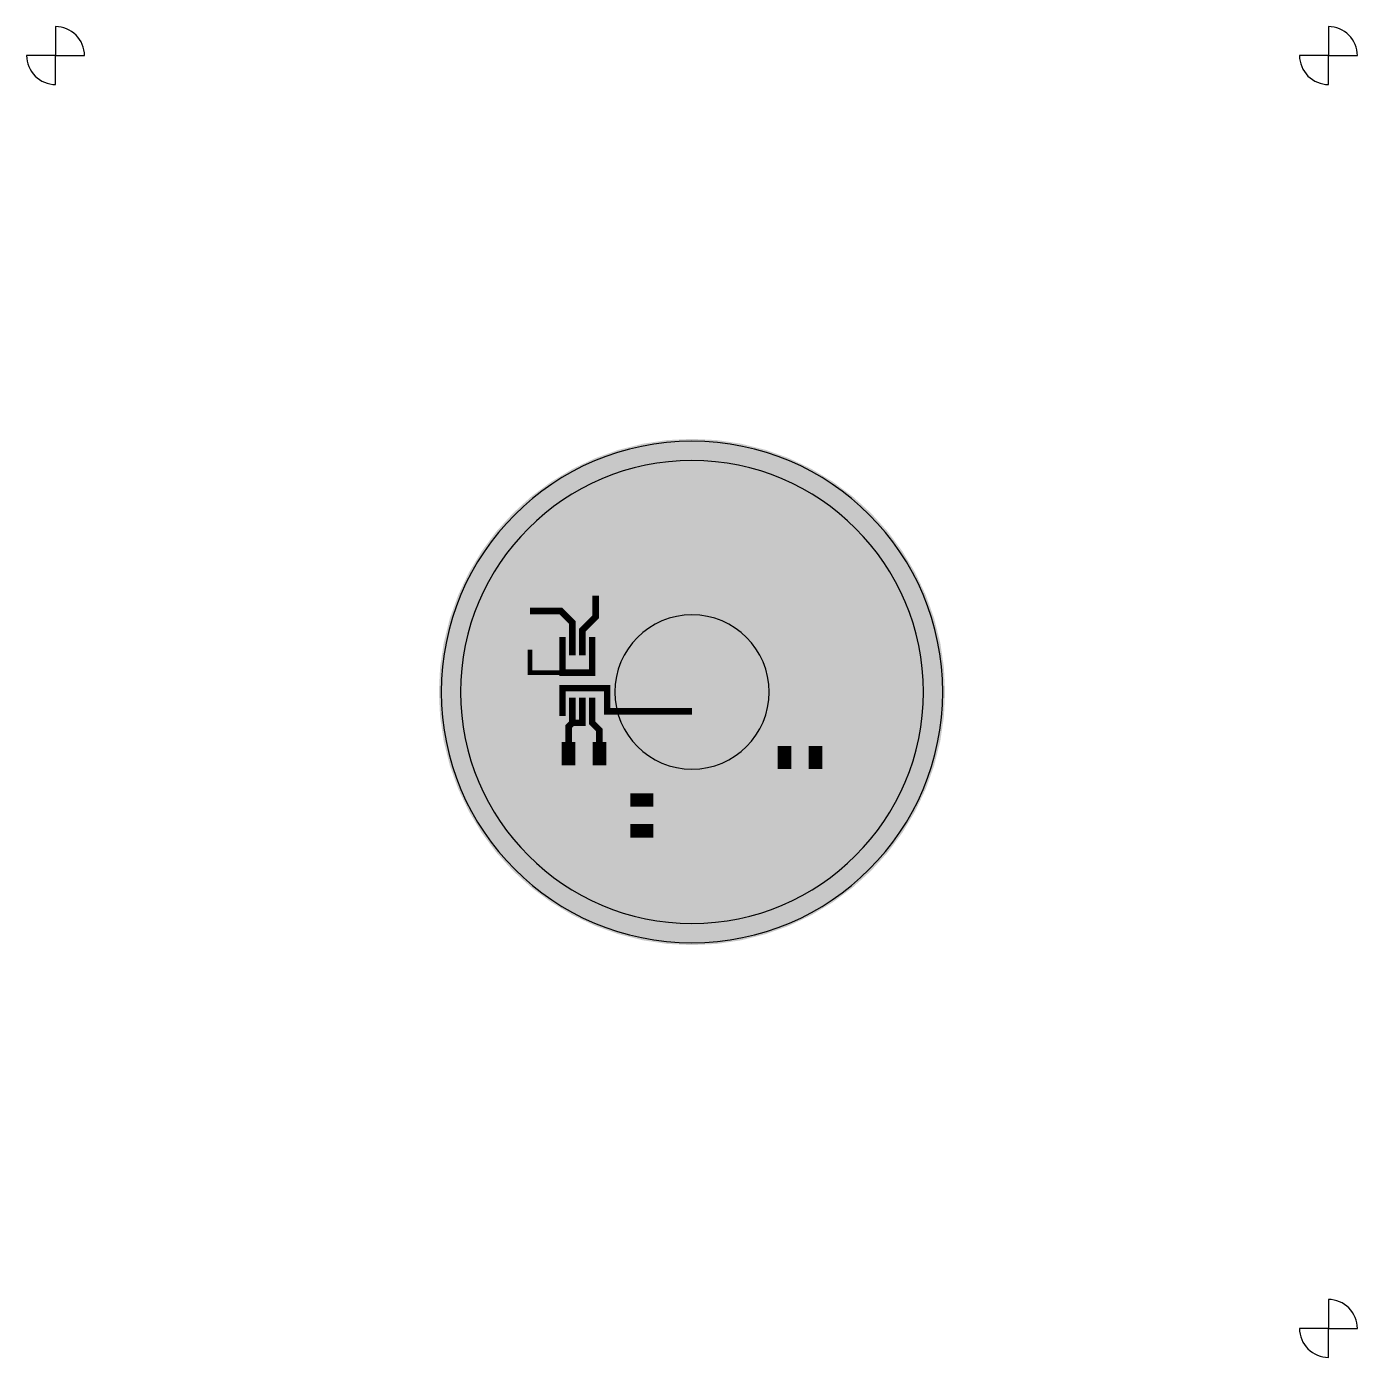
# Model space of a CAD drawing. Extents: x 83.2 to 170.8, y 57.8 to 145.4.
import ezdxf

# ---------------------------------------------------------------- set-up
doc = ezdxf.new("R2010")
doc.units = 0
doc.layers.add('1', color=7, linetype='Continuous')

msp = doc.modelspace()

# ---------------------------------------------------------------- linework, layer by layer
at = {"layer": '1'}
for points in [[(85.09, 143.51), (86.995, 143.51, 0.414214), (85.09, 145.415)], [(168.91, 143.51), (170.815, 143.51, 0.414214), (168.91, 145.415)], [(85.09, 143.51), (83.185, 143.51, 0.414214), (85.09, 141.605)], [(168.91, 143.51), (167.005, 143.51, 0.414214), (168.91, 141.605)], [(110.49, 101.6, 1), (143.51, 101.6, 1)], [(111.76, 101.6, 1), (142.24, 101.6, 1)], [(121.92, 101.6, 1), (132.08, 101.6, 1)], [(168.91, 59.69), (170.815, 59.69, 0.414214), (168.91, 61.595)], [(168.91, 59.69), (167.005, 59.69, 0.414214), (168.91, 57.785)]]:
    msp.add_lwpolyline(points, format="xyb", close=True, dxfattribs=at)
for points, const_width in [([(118.665625, 101.6, 1), (135.334375, 101.6, 1)], 16.66875), ([(120.04675, 107.95, 1), (121.25325, 107.95, 1)], 1.2065), ([(132.74675, 107.95, 1), (133.95325, 107.95, 1)], 1.2065), ([(126.4285, 102.87, 1), (127.5715, 102.87, 1)], 1.143), ([(126.4285, 100.33, 1), (127.5715, 100.33, 1)], 1.143), ([(120.04675, 93.98, 1), (121.25325, 93.98, 1)], 1.2065), ([(132.74675, 93.98, 1), (133.95325, 93.98, 1)], 1.2065)]:
    msp.add_lwpolyline(points, format="xyb", close=True, dxfattribs=dict(at, const_width=const_width))
for points, const_width in [([(128.778, 110.998), (128.778, 117.348)], 1.524), ([(116.332, 106.934), (118.364, 106.934), (118.364, 108.966), (120.396, 110.998), (123.134018, 110.998)], 0.762), ([(128.833982, 110.998), (130.556, 110.998)], 1.524), ([(133.35, 107.95), (133.35, 110.998)], 0.762), ([(119.775986, 104.615996), (119.775986, 105.664), (120.65, 106.538014), (120.65, 107.95)], 0.4318), ([(120.65, 107.95), (133.35, 107.95)], 0.762), ([(135.128, 97.282), (135.128, 99.06), (133.35, 100.838), (133.35, 107.95)], 0.762), ([(116.332, 106.934), (118.364, 106.934), (119.126, 106.172), (119.126, 104.615996)], 0.4318), ([(125.476, 105.156), (128.524, 105.156)], 0.762), ([(116.332, 104.394), (116.332, 102.87), (127, 102.87)], 0.762), ([(116.332, 101.092), (116.332, 102.87), (116.332, 104.394)], 0.762), ([(116.332, 104.394), (116.332, 102.87), (118.476014, 102.87), (118.476014, 104.615996)], 0.3048), ([(118.476014, 104.615996), (118.476014, 102.87), (120.425997, 102.87), (120.425997, 104.615996)], 0.4318), ([(123.952, 104.14), (130.048, 104.14)], 0.762), ([(129.54, 104.648), (124.46, 104.648)], 0.762), ([(123.444, 103.124), (130.556, 103.124)], 0.762), ([(130.048, 103.632), (123.952, 103.632)], 0.762), ([(123.444, 102.616), (130.556, 102.616)], 0.762), ([(118.476014, 100.616004), (118.476014, 101.854), (121.412, 101.854), (121.412, 100.33), (127, 100.33)], 0.4318), ([(122.936, 102.108), (131.064, 102.108)], 0.762), ([(118.872, 97.536), (118.872, 99.314), (119.126, 99.568), (119.126, 100.616004)], 0.4318), ([(119.126, 100.616004), (119.126, 99.568), (119.775986, 99.568), (119.775986, 100.616004)], 0.4318), ([(120.904, 97.536), (120.904, 99.089997), (120.425997, 99.568), (120.425997, 100.616004)], 0.4318), ([(122.936, 101.092), (131.064, 101.092)], 0.762), ([(123.444, 100.584), (130.556, 100.584)], 0.762), ([(130.556, 100.076), (123.444, 100.076)], 0.762), ([(123.952, 99.568), (130.048, 99.568)], 0.762), ([(127, 100.33), (127, 94.488)], 0.762), ([(116.332, 98.298), (116.332, 96.52), (118.872, 93.98), (120.65, 93.98)], 1.524), ([(130.048, 99.06), (123.952, 99.06)], 0.762), ([(124.46, 98.552), (129.54, 98.552)], 0.762), ([(125.476, 98.044), (128.524, 98.044)], 0.762), ([(118.872, 97.536), (118.872, 93.98), (120.65, 93.98)], 0.762), ([(129.54, 94.488), (130.556, 94.488), (130.556, 95.758), (132.08, 97.282), (133.35, 97.282), (133.096, 97.282)], 0.762), ([(133.35, 93.98), (135.128, 93.98), (135.128, 97.282)], 0.762), ([(120.65, 93.98), (120.65, 94.488), (123.698, 94.488)], 0.762), ([(130.556, 91.186), (130.556, 94.488), (129.54, 94.488)], 0.762), ([(120.65, 93.98), (120.65, 90.17), (122.428, 88.392), (131.572, 88.392), (133.35, 90.17), (133.35, 93.98)], 0.762), ([(123.698, 92.456), (125.984, 92.456)], 0.762), ([(125.984, 89.916), (127.508, 89.916), (128.778, 91.186), (130.556, 91.186)], 0.762)]:
    msp.add_lwpolyline(points, dxfattribs=dict(at, const_width=const_width))
for points, const_width in [([(123.578518, 109.5375), (123.578518, 112.4585), (122.689518, 112.4585), (122.689518, 109.5375)], 0.889), ([(129.278482, 109.5375), (129.278482, 112.4585), (128.389482, 112.4585), (128.389482, 109.5375)], 0.889), ([(130.9624, 110.2106), (130.9624, 111.7854), (130.1496, 111.7854), (130.1496, 110.2106)], 0.8128), ([(133.7564, 110.2106), (133.7564, 111.7854), (132.9436, 111.7854), (132.9436, 110.2106)], 0.8128), ([(116.61775, 106.64825), (116.61775, 107.21975), (116.04625, 107.21975), (116.04625, 106.64825)], 0.5715), ([(118.583964, 104.123947), (118.583964, 105.108045), (118.368064, 105.108045), (118.368064, 104.123947)], 0.2159), ([(119.23395, 104.123947), (119.23395, 105.108045), (119.01805, 105.108045), (119.01805, 104.123947)], 0.2159), ([(119.883936, 104.123947), (119.883936, 105.108045), (119.668036, 105.108045), (119.668036, 104.123947)], 0.2159), ([(120.533947, 104.123947), (120.533947, 105.108045), (120.318047, 105.108045), (120.318047, 104.123947)], 0.2159), ([(116.61775, 104.10825), (116.61775, 104.67975), (116.04625, 104.67975), (116.04625, 104.10825)], 0.5715), ([(117.1194, 100.6856), (117.1194, 101.4984), (115.5446, 101.4984), (115.5446, 100.6856)], 0.8128), ([(118.583964, 100.123955), (118.583964, 101.108053), (118.368064, 101.108053), (118.368064, 100.123955)], 0.2159), ([(119.23395, 100.123955), (119.23395, 101.108053), (119.01805, 101.108053), (119.01805, 100.123955)], 0.2159), ([(119.883936, 100.123955), (119.883936, 101.108053), (119.668036, 101.108053), (119.668036, 100.123955)], 0.2159), ([(120.533947, 100.123955), (120.533947, 101.108053), (120.318047, 101.108053), (120.318047, 100.123955)], 0.2159), ([(117.1194, 97.8916), (117.1194, 98.7044), (115.5446, 98.7044), (115.5446, 97.8916)], 0.8128), ([(119.09425, 96.99625), (119.09425, 98.07575), (118.64975, 98.07575), (118.64975, 96.99625)], 0.4445), ([(121.12625, 96.99625), (121.12625, 98.07575), (120.68175, 98.07575), (120.68175, 96.99625)], 0.4445), ([(133.31825, 96.74225), (133.31825, 97.82175), (132.87375, 97.82175), (132.87375, 96.74225)], 0.4445), ([(135.35025, 96.74225), (135.35025, 97.82175), (134.90575, 97.82175), (134.90575, 96.74225)], 0.4445), ([(124.23775, 94.26575), (124.23775, 94.71025), (123.15825, 94.71025), (123.15825, 94.26575)], 0.4445), ([(127.28575, 94.20225), (127.28575, 94.77375), (126.71425, 94.77375), (126.71425, 94.20225)], 0.5715), ([(129.82575, 94.20225), (129.82575, 94.77375), (129.25425, 94.77375), (129.25425, 94.20225)], 0.5715), ([(124.23775, 92.23375), (124.23775, 92.67825), (123.15825, 92.67825), (123.15825, 92.23375)], 0.4445), ([(126.746, 92.202), (126.746, 92.71), (125.222, 92.71), (125.222, 92.202)], 0.508), ([(131.064, 90.678), (131.064, 91.694), (130.048, 91.694), (130.048, 90.678)], 1.016), ([(126.746, 89.662), (126.746, 90.17), (125.222, 90.17), (125.222, 89.662)], 0.508)]:
    msp.add_lwpolyline(points, close=True, dxfattribs=dict(at, const_width=const_width))
at = {"layer": '1', "const_width": 0.762}
for points in [[(122.936, 102.108, -0.874998), (131.064, 102.108)], [(122.936, 101.092, 0.874998), (131.064, 101.092)]]:
    msp.add_lwpolyline(points, format="xyb", dxfattribs=at)

doc.saveas('drawing.dxf')
